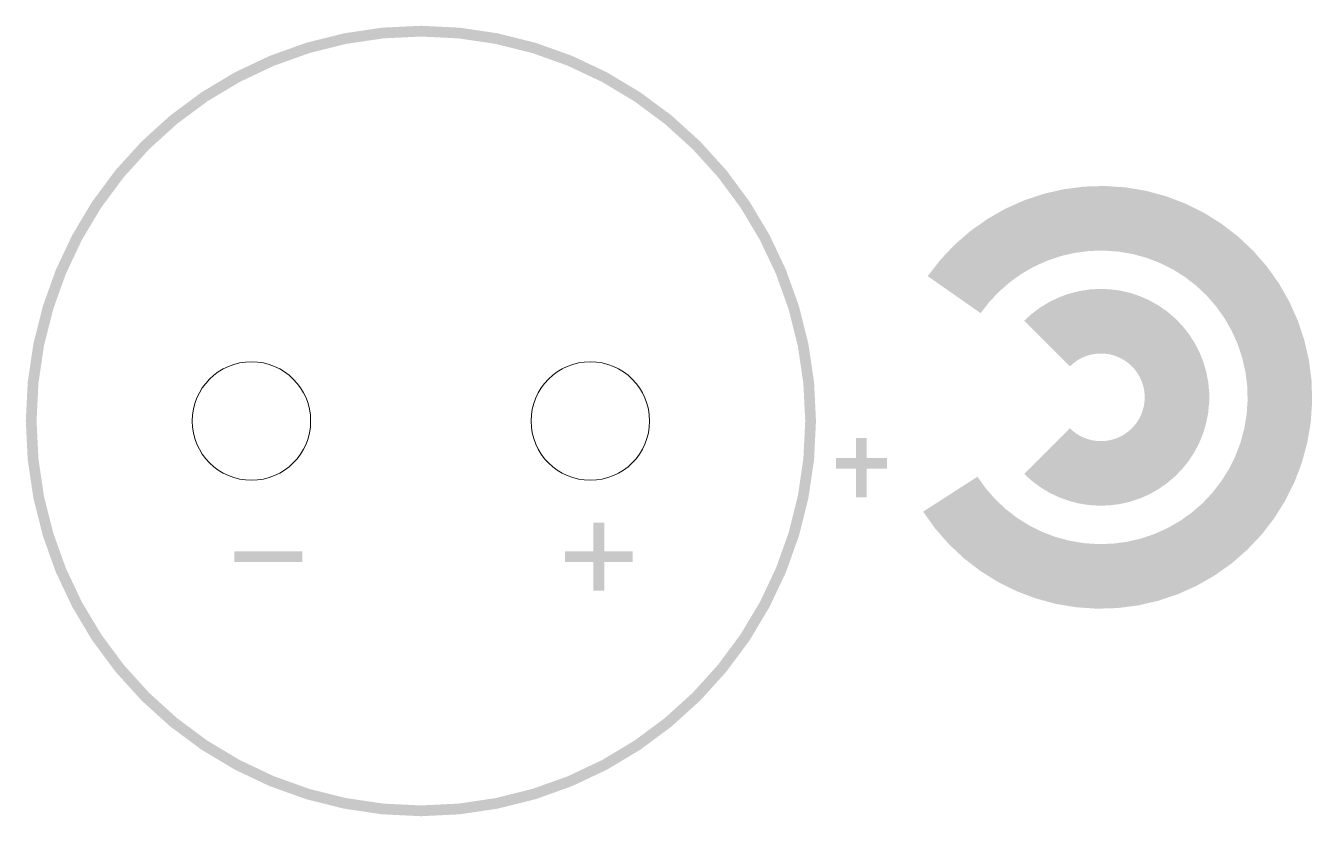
# Model space of a CAD drawing. Header units: millimetres. Extents: x -63 to 68, y -58 to 57.
# Drawn here: x -22.01 to -6.83, y 13.23 to 22.55 of the extents above; entities that cross this region are included whole.
import ezdxf

# ---------------------------------------------------------------- set-up
doc = ezdxf.new("R2010")
doc.units = ezdxf.units.MM
doc.layers.add('PG_SILKSCREEN_TOP', color=2, linetype='Continuous', lineweight=18)
doc.layers.add('PIN_TOP', color=3, linetype='Continuous', lineweight=18)

msp = doc.modelspace()

# ---------------------------------------------------------------- linework, layer by layer
at = {"layer": 'PG_SILKSCREEN_TOP'}
msp.add_lwpolyline([(-17.351, 22.491, 0.127, 0.127, 1), (-17.351, 13.292, 0.127, 0.127, 1)], format="xyseb", close=True, dxfattribs=at)
for points in [[(-11.103, 17.028, 0.762, 0.762, 3.285655), (-11.057, 19.382, 0.762, 0.762, 0)], [(-9.96, 17.536, 0.762, 0.762, 2.414214), (-9.96, 18.806, 0.762, 0.762, 0)], [(-12.152, 16.992, 0.127, 0.127, 0), (-12.152, 17.692, 0.127, 0.127, 0)], [(-11.851, 17.391, 0.127, 0.127, 0), (-12.452, 17.391, 0.127, 0.127, 0)], [(-15.251, 15.891, 0.127, 0.127, 0), (-15.251, 16.692, 0.127, 0.127, 0)], [(-18.751, 16.292, 0.127, 0.127, 0), (-19.551, 16.292, 0.127, 0.127, 0)], [(-14.851, 16.292, 0.127, 0.127, 0), (-15.651, 16.292, 0.127, 0.127, 0)]]:
    msp.add_lwpolyline(points, format="xyseb", dxfattribs=at)
at = {"layer": 'PIN_TOP'}
for centre in [(-19.351, 17.891), (-15.351, 17.891)]:
    msp.add_circle(centre, 0.699, dxfattribs=at)

doc.saveas('drawing.dxf')
